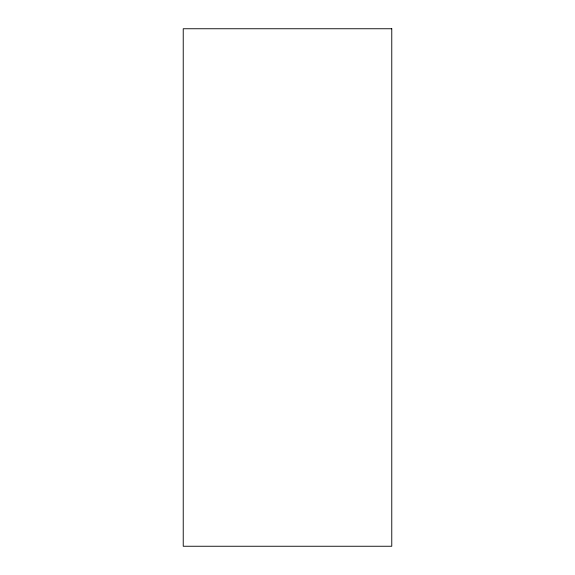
<?xml version="1.0" encoding="UTF-8"?>
<svg xmlns="http://www.w3.org/2000/svg" width="575" height="575" viewBox="0 0 575 575"><rect width="100%" height="100%" fill="white"/><g stroke="black" fill="none" stroke-linecap="round" stroke-linejoin="round"><path stroke-width="0.86" d="M391.769 28.75L183.231 28.75L183.231 546.25L391.769 546.25L391.769 28.75"/></g></svg>
